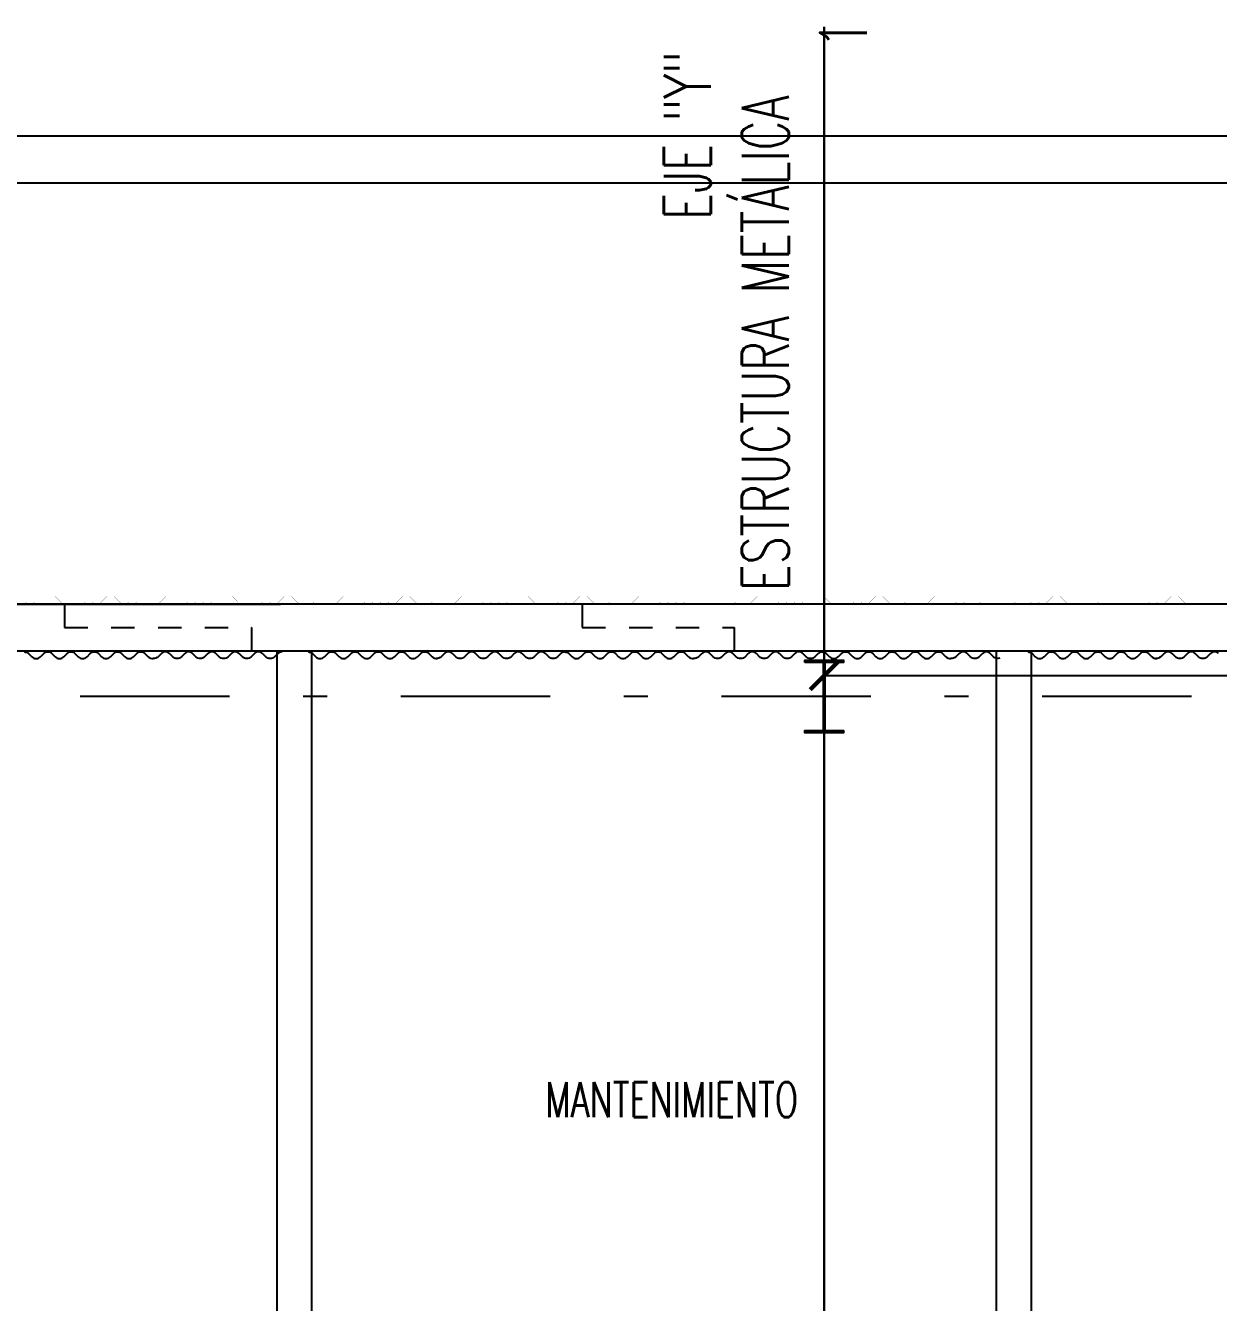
# Model space of a CAD drawing. Header units: millimetres. Extents: x -579 to 213, y -67 to 509.
# Drawn here: x -45.85 to -40.75, y 38.79 to 44.25 of the extents above; entities that cross this region are included whole.
import ezdxf
from ezdxf.enums import TextEntityAlignment as Align
from ezdxf.xclip import XClip

# ---------------------------------------------------------------- set-up
doc = ezdxf.new("R2010")
doc.units = ezdxf.units.MM
doc.header["$LTSCALE"] = 0.1
for name, pattern in [('X REF - ANELO INST bind$0$X REF - ANELO$0$DASHDOT2', [12.7, 6.35, -3.175, 0, -3.175]), ('X REF - ANELO INST bind$0$X REF - ANELO$0$DASHED', [0.75, 0.5, -0.25]), ('X REF - ANELO INST bind$0$X REF - ANELO$0$HIDDEN2', [0.1875, 0.125, -0.0625])]:
    doc.linetypes.add(name, pattern=pattern)
for name, color, linetype in [('00 - EJE-DIST -Y- MUROS', 10, 'Continuous'), ('X REF - ANELO INST bind$0$X REF - ANELO EXT$0$RLV-CORDONES', 8, 'Continuous'), ('X REF - ANELO INST bind$0$X REF - ANELO$0$A-CHAPA ACANALADA', 8, 'Continuous'), ('X REF - ANELO INST bind$0$X REF - ANELO$0$A-CHAPA TRAPEZOIDAL', 8, 'Continuous'), ('X REF - ANELO INST bind$0$X REF - ANELO$0$A-LADRILLO HUECO 12', 7, 'Continuous'), ('X REF - ANELO INST bind$0$X REF - ANELO$0$A-TABIQUE HºAº', 7, 'Continuous'), ('X REF - ANELO INST bind$0$X REF - ANELO$0$C-METALICA', 8, 'Continuous'), ('X REF - ANELO INST bind$0$X REF - ANELO$0$MET-COLUMNA METALICA', 7, 'Continuous'), ('X REF - ANELO INST bind$0$X REF - ANELO$0$MET-EJE CABRIADAS', 8, 'X REF - ANELO INST bind$0$X REF - ANELO$0$DASHDOT2'), ('X REF - ANELO INST bind$0$X REF - ANELO$0$R-NOMBRE LOCAL', 7, 'Continuous')]:
    doc.layers.add(name, color=color, linetype=linetype)
doc.styles.add('ROMANS', font='romans.shx', dxfattribs={"width": 0.7})
doc.styles.get("Standard").update_dxf_attribs({"font": 'arial.ttf'})
doc.styles.add('X REF - ANELO INST bind$0$X REF - ANELO$0$VAUX', font='romans.shx', dxfattribs={"width": 0.85})
doc.dimstyles.new('COTA 1-100', dxfattribs={"dimtxt": 0.16, "dimasz": 0.12, "dimexe": 0.08, "dimexo": 0.08, "dimgap": 0.06, "dimtad": 1, "dimzin": 0, "dimdsep": 46, "dimtxsty": 'ROMANS', "dimblk": 'ARCHTICK', "dimcen": 0, "dimclrd": 256, "dimclre": 8, "dimclrt": 256, "dimadec": 0, "dimazin": 0, "dimtfac": 1, "dimtofl": 0, "dimtmove": 0, "dimatfit": 3, "dimldrblk": 'ARCHTICK', "dimfxl": 1, "dimtolj": 1, "dimtzin": 0, "dimlwd": -1, "dimlwe": -1, "dimarcsym": 0})

# ---------------------------------------------------------------- blocks, each defined once
blk = doc.blocks.new('X REF - ANELO INST bind$0$X REF - ANELO$0$CMETP')
at = {"layer": 'X REF - ANELO INST bind$0$X REF - ANELO$0$MET-COLUMNA METALICA'}
blk.add_hatch(color=256, dxfattribs=at).paths.add_polyline_path([(-0.0825, 0), (-0.0825, 0.0097), (-0.0073, 0.0097, 0.414214), (-0.0029, 0.0141), (-0.0029, 0.2958, 0.414214), (-0.0073, 0.3002), (-0.0825, 0.3002), (-0.0825, 0.31), (0.0825, 0.31), (0.0825, 0.3002), (0.0073, 0.3002, 0.414214), (0.0029, 0.2958), (0.0029, 0.0141, 0.414214), (0.0073, 0.0097), (0.0825, 0.0097), (0.0825, 0)])
blk.add_lwpolyline([(0.0825, 0.3002), (0.0825, 0.31), (-0.0825, 0.31), (-0.0825, 0.3002), (-0.0073, 0.3002, -0.414214), (-0.0029, 0.2958), (-0.0029, 0.0141, -0.414214), (-0.0073, 0.0097), (-0.0825, 0.0097), (-0.0825, 0), (0.0825, 0), (0.0825, 0.0097), (0.0073, 0.0097, -0.414214), (0.0029, 0.0141), (0.0029, 0.2958, -0.414214), (0.0073, 0.3002)], format="xyb", close=True, dxfattribs=at)
blk = doc.blocks.new('X REF - ANELO INST bind$0$X REF - ANELO EXT')
at = {"layer": 'X REF - ANELO INST bind$0$X REF - ANELO EXT$0$RLV-CORDONES'}
blk.add_lwpolyline([(-61.6249, -4.2732), (-61.625, 34.4717), (-61.625, 34.4717), (-61.625, 34.4717), (-61.625, 34.4717), (-61.625, 34.4717), (-61.625, 34.4717), (-61.6249, 37.778, -0.414212), (-55.6249, 43.778), (-14.3976, 43.778)], format="xyb", dxfattribs=at)
at = {"layer": 'X REF - ANELO INST bind$0$X REF - ANELO EXT$0$RLV-CORDONES', "color": 253}
blk.add_lwpolyline([(-61.4249, -4.265), (-61.4249, 37.778, -0.414212), (-55.6249, 43.578), (-13.7467, 43.578)], format="xyb", dxfattribs=at)
blk = doc.blocks.new('X REF - ANELO INST bind$0$X REF - ANELO$0$N Local')
at = {"layer": 'X REF - ANELO INST bind$0$X REF - ANELO$0$R-NOMBRE LOCAL', "lineweight": 0, "style": 'X REF - ANELO INST bind$0$X REF - ANELO$0$VAUX', "width": 0.85}
for p in [(6337.5718, -934.4549), (6337.5718, -934.7149)]:
    blk.add_attdef('NOMBRE', text='', height=0.1823, dxfattribs=at).set_placement(p, align=Align.CENTER)
blk = doc.blocks.new('X REF - ANELO INST bind$0$X REF - ANELO')
at = {"layer": 'X REF - ANELO INST bind$0$X REF - ANELO$0$A-CHAPA ACANALADA', "elevation": 0.0006}
for points in [[(-45.8522, 41.5735, -0.181707), (-45.8353, 41.5672), (-45.8213, 41.5531, 0.414214), (-45.7838, 41.5531), (-45.7697, 41.5672, -0.414214), (-45.7353, 41.5672), (-45.7213, 41.5531, 0.414214), (-45.6838, 41.5531), (-45.6697, 41.5672, -0.414214), (-45.6367, 41.5672), (-45.6226, 41.5531, 0.414214), (-45.5851, 41.5531), (-45.5711, 41.5672, -0.414214), (-45.5367, 41.5672), (-45.5226, 41.5531, 0.414214), (-45.4851, 41.5531), (-45.4711, 41.5672, -0.414214), (-45.438, 41.5672), (-45.4239, 41.5531, 0.414214), (-45.3864, 41.5531), (-45.3724, 41.5672, -0.414214), (-45.338, 41.5672), (-45.3239, 41.5531, 0.219544), (-45.3025, 41.5452, 0.923906)], [(-44.7525, 41.5735), (-44.7528, 41.5735, 0.181707), (-44.7697, 41.5671), (-44.7838, 41.5531, -0.414214), (-44.8213, 41.5531), (-44.8353, 41.5671, 0.414214), (-44.8697, 41.5671), (-44.8838, 41.5531, -0.414214), (-44.9213, 41.5531), (-44.9353, 41.5671, 0.414214), (-44.9684, 41.5671), (-44.9824, 41.5531, -0.414214), (-45.0199, 41.5531), (-45.034, 41.5671, 0.414214), (-45.0684, 41.5671), (-45.0824, 41.5531, -0.414214), (-45.1199, 41.5531), (-45.134, 41.5671, 0.414214), (-45.1671, 41.5671), (-45.1811, 41.5531, -0.414214), (-45.2186, 41.5531), (-45.2327, 41.5672, 0.414214), (-45.2671, 41.5672), (-45.2811, 41.5531, -0.219544), (-45.3025, 41.5452, -0.923906)]]:
    blk.add_lwpolyline(points, format="xyb", dxfattribs=at)
at = {"layer": 'X REF - ANELO INST bind$0$X REF - ANELO$0$A-CHAPA ACANALADA'}
for points in [[(-44.6391, 41.5735), (-44.6388, 41.5735, -0.181707), (-44.6219, 41.5671), (-44.6079, 41.5531, 0.414214), (-44.5703, 41.5531), (-44.5563, 41.5671, -0.414214), (-44.5219, 41.5671), (-44.5079, 41.5531, 0.414214), (-44.4703, 41.5531), (-44.4563, 41.5671, -0.414214), (-44.4232, 41.5671), (-44.4092, 41.5531, 0.414214), (-44.3717, 41.5531), (-44.3576, 41.5671, -0.414214), (-44.3232, 41.5671), (-44.3092, 41.5531, 0.414214), (-44.2717, 41.5531), (-44.2576, 41.5671, -0.414214), (-44.2246, 41.5671), (-44.2105, 41.5531, 0.414214), (-44.173, 41.5531), (-44.159, 41.5671, -0.414214), (-44.1246, 41.5671), (-44.1105, 41.5531, 0.219544), (-44.0891, 41.5452, 0.923906)], [(-43.5434, 41.5735), (-43.5437, 41.5735, 0.181707), (-43.5606, 41.5671), (-43.5746, 41.5531, -0.414214), (-43.6121, 41.5531), (-43.6261, 41.5671, 0.414214), (-43.6606, 41.5671), (-43.6746, 41.5531, -0.414214), (-43.7121, 41.5531), (-43.7261, 41.5671, 0.414214), (-43.7592, 41.5671), (-43.7733, 41.5531, -0.414214), (-43.8108, 41.5531), (-43.8248, 41.5671, 0.414214), (-43.8592, 41.5671), (-43.8733, 41.5531, -0.414214), (-43.9108, 41.5531), (-43.9248, 41.5671, 0.414214), (-43.9579, 41.5671), (-43.9719, 41.5531, -0.414214), (-44.0094, 41.5531), (-44.0235, 41.5671, 0.414214), (-44.0579, 41.5671), (-44.0719, 41.5531, -0.219544), (-44.0934, 41.5452, -0.923906)], [(-43.5434, 41.5735), (-43.543, 41.5735, -0.181707), (-43.5261, 41.5671), (-43.5121, 41.5531, 0.414214), (-43.4746, 41.5531), (-43.4606, 41.5671, -0.414214), (-43.4261, 41.5671), (-43.4121, 41.5531, 0.414214), (-43.3746, 41.5531), (-43.3606, 41.5671, -0.414214), (-43.3275, 41.5671), (-43.3134, 41.5531, 0.414214), (-43.2759, 41.5531), (-43.2619, 41.5671, -0.414214), (-43.2275, 41.5671), (-43.2134, 41.5531, 0.414214), (-43.1759, 41.5531), (-43.1619, 41.5671, -0.414214), (-43.1288, 41.5671), (-43.1148, 41.5531, 0.414214), (-43.0773, 41.5531), (-43.0632, 41.5672, -0.414214), (-43.0288, 41.5672), (-43.0148, 41.5531, 0.219544), (-42.9934, 41.5452, 0.923906)], [(-42.4434, 41.5735), (-42.4437, 41.5735, 0.181707), (-42.4606, 41.5672), (-42.4746, 41.5531, -0.414214), (-42.5121, 41.5531), (-42.5261, 41.5672, 0.414214), (-42.5606, 41.5672), (-42.5746, 41.5531, -0.414214), (-42.6121, 41.5531), (-42.6261, 41.5672, 0.414214), (-42.6592, 41.5672), (-42.6733, 41.5531, -0.414214), (-42.7108, 41.5531), (-42.7248, 41.5672, 0.414214), (-42.7592, 41.5672), (-42.7733, 41.5531, -0.414214), (-42.8108, 41.5531), (-42.8248, 41.5672, 0.414214), (-42.8579, 41.5672), (-42.8719, 41.5531, -0.414214), (-42.9094, 41.5531), (-42.9235, 41.5672, 0.414214), (-42.9579, 41.5672), (-42.9719, 41.5531, -0.219544), (-42.9934, 41.5452, -0.923906)], [(-42.4437, 41.5735), (-42.4434, 41.5735, -0.181707), (-42.4265, 41.5672), (-42.4124, 41.5531, 0.414214), (-42.3749, 41.5531), (-42.3609, 41.5672, -0.414214), (-42.3265, 41.5672), (-42.3124, 41.5531, 0.414214), (-42.2749, 41.5531), (-42.2609, 41.5672, -0.414214), (-42.2278, 41.5672), (-42.2138, 41.5531, 0.414214), (-42.1762, 41.5531), (-42.1622, 41.5672, -0.414214), (-42.1278, 41.5672), (-42.1138, 41.5531, 0.414214), (-42.0762, 41.5531), (-42.0622, 41.5672, -0.414214), (-42.0291, 41.5672), (-42.0151, 41.5531, 0.414214), (-41.9776, 41.5531), (-41.9635, 41.5672, -0.414214), (-41.9291, 41.5672), (-41.9151, 41.5531, 0.219544), (-41.8937, 41.5452, 0.923906)], [(-41.6838, 41.5468, -0.285834), (-41.7111, 41.5531), (-41.7251, 41.5671, 0.414214), (-41.7582, 41.5671), (-41.7723, 41.5531, -0.414214), (-41.8098, 41.5531), (-41.8238, 41.5672, 0.414214), (-41.8582, 41.5672), (-41.8723, 41.5531, -0.219544), (-41.8937, 41.5452)], [(-41.5641, 41.5735), (-41.5638, 41.5735, -0.181707), (-41.5469, 41.5671), (-41.5329, 41.5531, 0.414214), (-41.4954, 41.5531), (-41.4813, 41.5671, -0.414214), (-41.4469, 41.5671), (-41.4329, 41.5531, 0.414214), (-41.3954, 41.5531), (-41.3813, 41.5671, -0.414214), (-41.3482, 41.5671), (-41.3342, 41.5531, 0.414214), (-41.2967, 41.5531), (-41.2826, 41.5671, -0.414214), (-41.2482, 41.5671), (-41.2342, 41.5531, 0.414214), (-41.1967, 41.5531), (-41.1826, 41.5671, -0.414214), (-41.1496, 41.5671), (-41.1355, 41.5531, 0.414214), (-41.098, 41.5531), (-41.084, 41.5671, -0.414214), (-41.0496, 41.5671), (-41.0355, 41.5531, 0.219544), (-41.0141, 41.5452, 0.923906)], [(-40.7498, 41.5671, 0.414214), (-40.7842, 41.5671), (-40.7983, 41.5531, -0.414214), (-40.8358, 41.5531), (-40.8498, 41.5671, 0.414214), (-40.8829, 41.5671), (-40.8969, 41.5531, -0.414214), (-40.9344, 41.5531), (-40.9485, 41.5671, 0.414214), (-40.9829, 41.5671), (-40.9969, 41.5531, -0.219544), (-41.0184, 41.5452, -0.923906)]]:
    blk.add_lwpolyline(points, format="xyb", dxfattribs=at)
at = {"layer": 'X REF - ANELO INST bind$0$X REF - ANELO$0$A-CHAPA TRAPEZOIDAL', "linetype": 'X REF - ANELO INST bind$0$X REF - ANELO$0$HIDDEN2'}
for points in [[(-45.0114, 41.7943, 0.0006, 0.0006, 0), (-45.0229, 41.7828, 0.0006, 0.0006, 0), (-45.0529, 41.7828, 0.0006, 0.0006, 0), (-45.0569, 41.7868, 0.0006, 0.0006, 0), (-45.0869, 41.7868, 0.0006, 0.0006, 0), (-45.0909, 41.7828, 0.0006, 0.0006, 0), (-45.1209, 41.7828, 0.0006, 0.0006, 0), (-45.1249, 41.7868, 0.0006, 0.0006, 0), (-45.1549, 41.7868, 0.0006, 0.0006, 0), (-45.1589, 41.7828, 0.0006, 0.0006, 0), (-45.1889, 41.7828, 0.0006, 0.0006, 0), (-45.2172, 41.8111, 0.0006, 0.0006, 0), (-45.2472, 41.8111, 0.0006, 0.0006, 0), (-45.2755, 41.7828, 0.0006, 0.0006, 0), (-45.3055, 41.7828, 0.0006, 0.0006, 0), (-45.3095, 41.7868, 0.0006, 0.0006, 0), (-45.3395, 41.7868, 0.0006, 0.0006, 0), (-45.3435, 41.7828, 0.0006, 0.0006, 0), (-45.3735, 41.7828, 0.0006, 0.0006, 0), (-45.3775, 41.7868, 0.0006, 0.0006, 0), (-45.4075, 41.7868, 0.0006, 0.0006, 0), (-45.4115, 41.7828, 0.0006, 0.0006, 0), (-45.4415, 41.7828, 0.0006, 0.0006, 0), (-45.4698, 41.8111, 0.0006, 0.0006, 0), (-45.4998, 41.8111, 0.0006, 0.0006, 0), (-45.5281, 41.7828, 0.0006, 0.0006, 0), (-45.5581, 41.7828, 0.0006, 0.0006, 0), (-45.5621, 41.7868, 0.0006, 0.0006, 0), (-45.5921, 41.7868, 0.0006, 0.0006, 0), (-45.5961, 41.7828, 0.0006, 0.0006, 0), (-45.6261, 41.7828, 0.0006, 0.0006, 0), (-45.6301, 41.7868, 0.0006, 0.0006, 0), (-45.6601, 41.7868, 0.0006, 0.0006, 0), (-45.6641, 41.7828, 0.0006, 0.0006, 0), (-45.6941, 41.7828, 0.0006, 0.0006, 0), (-45.7223, 41.8111, 0.0006, 0.0006, 0), (-45.7523, 41.8111, 0.0006, 0.0006, 0), (-45.7806, 41.7828, 0.0006, 0.0006, 0), (-45.8106, 41.7828, 0.0006, 0.0006, 0), (-45.8146, 41.7868, 0.0006, 0.0006, 0), (-45.8446, 41.7868, 0.0006, 0.0006, 0), (-45.8486, 41.7828, 0.0006, 0.0006, 0)], [(-44.2647, 41.7828, 0.0006, 0.0006, 0), (-44.2947, 41.7828, 0.0006, 0.0006, 0), (-44.2987, 41.7868, 0.0006, 0.0006, 0), (-44.3292, 41.7868, 0.0006, 0.0006, 0), (-44.3332, 41.7828, 0.0006, 0.0006, 0), (-44.3632, 41.7828, 0.0006, 0.0006, 0), (-44.3672, 41.7868, 0.0006, 0.0006, 0), (-44.3972, 41.7868, 0.0006, 0.0006, 0), (-44.4012, 41.7828, 0.0006, 0.0006, 0), (-44.4312, 41.7828, 0.0006, 0.0006, 0), (-44.4595, 41.8111, 0.0006, 0.0006, 0), (-44.4895, 41.8111, 0.0006, 0.0006, 0), (-44.5178, 41.7828, 0.0006, 0.0006, 0), (-44.5478, 41.7828, 0.0006, 0.0006, 0), (-44.5518, 41.7868, 0.0006, 0.0006, 0), (-44.5818, 41.7868, 0.0006, 0.0006, 0), (-44.5858, 41.7828, 0.0006, 0.0006, 0), (-44.6158, 41.7828, 0.0006, 0.0006, 0), (-44.6198, 41.7868, 0.0006, 0.0006, 0), (-44.6498, 41.7868, 0.0006, 0.0006, 0), (-44.6538, 41.7828, 0.0006, 0.0006, 0), (-44.6838, 41.7828, 0.0006, 0.0006, 0), (-44.7121, 41.8111, 0.0006, 0.0006, 0), (-44.7421, 41.8111, 0.0006, 0.0006, 0), (-44.7704, 41.7828, 0.0006, 0.0006, 0), (-44.8004, 41.7828, 0.0006, 0.0006, 0), (-44.8044, 41.7868, 0.0006, 0.0006, 0), (-44.8344, 41.7868, 0.0006, 0.0006, 0), (-44.8384, 41.7828, 0.0006, 0.0006, 0), (-44.8684, 41.7828, 0.0006, 0.0006, 0), (-44.8724, 41.7868, 0.0006, 0.0006, 0), (-44.9024, 41.7868, 0.0006, 0.0006, 0), (-44.9064, 41.7828, 0.0006, 0.0006, 0), (-44.9364, 41.7828, 0.0006, 0.0006, 0), (-44.9646, 41.8111, 0.0006, 0.0006, 0), (-44.9946, 41.8111, 0.0006, 0.0006, 0), (-45.0229, 41.7828, 0.0006, 0.0006, 0), (-45.0529, 41.7828, 0.0006, 0.0006, 0), (-45.0569, 41.7868, 0.0006, 0.0006, 0), (-45.0869, 41.7868, 0.0006, 0.0006, 0), (-45.0909, 41.7828, 0.0006, 0.0006, 0), (-45.1209, 41.7828, 0.0006, 0.0006, 0), (-45.1249, 41.7868, 0.0006, 0.0006, 0), (-45.1549, 41.7868, 0.0006, 0.0006, 0), (-45.1589, 41.7828, 0.0006, 0.0006, 0), (-45.1889, 41.7828, 0.0006, 0.0006, 0), (-45.2172, 41.8111, 0.0006, 0.0006, 0), (-45.2472, 41.8111, 0.0006, 0.0006, 0), (-45.2755, 41.7828, 0.0006, 0.0006, 0), (-45.3055, 41.7828, 0.0006, 0.0006, 0), (-45.3095, 41.7868, 0.0006, 0.0006, 0), (-45.3395, 41.7868, 0.0006, 0.0006, 0), (-45.3435, 41.7828, 0.0006, 0.0006, 0), (-45.3735, 41.7828, 0.0006, 0.0006, 0), (-45.3775, 41.7868, 0.0006, 0.0006, 0), (-45.4075, 41.7868, 0.0006, 0.0006, 0), (-45.4115, 41.7828, 0.0006, 0.0006, 0), (-45.4415, 41.7828, 0.0006, 0.0006, 0), (-45.4446, 41.786, 0.0006, 0.0006, 0)], [(-42.7487, 41.7828, 0.0006, 0.0006, 0), (-42.7787, 41.7828, 0.0006, 0.0006, 0), (-42.7827, 41.7868, 0.0006, 0.0006, 0), (-42.8132, 41.7868, 0.0006, 0.0006, 0), (-42.8172, 41.7828, 0.0006, 0.0006, 0), (-42.8472, 41.7828, 0.0006, 0.0006, 0), (-42.8512, 41.7868, 0.0006, 0.0006, 0), (-42.8812, 41.7868, 0.0006, 0.0006, 0), (-42.8852, 41.7828, 0.0006, 0.0006, 0), (-42.9152, 41.7828, 0.0006, 0.0006, 0), (-42.9435, 41.8111, 0.0006, 0.0006, 0), (-42.9735, 41.8111, 0.0006, 0.0006, 0), (-43.0018, 41.7828, 0.0006, 0.0006, 0), (-43.0318, 41.7828, 0.0006, 0.0006, 0), (-43.0358, 41.7868, 0.0006, 0.0006, 0), (-43.0658, 41.7868, 0.0006, 0.0006, 0), (-43.0698, 41.7828, 0.0006, 0.0006, 0), (-43.0998, 41.7828, 0.0006, 0.0006, 0), (-43.1038, 41.7868, 0.0006, 0.0006, 0), (-43.1338, 41.7868, 0.0006, 0.0006, 0), (-43.1378, 41.7828, 0.0006, 0.0006, 0), (-43.1678, 41.7828, 0.0006, 0.0006, 0), (-43.1961, 41.8111, 0.0006, 0.0006, 0), (-43.2261, 41.8111, 0.0006, 0.0006, 0), (-43.2544, 41.7828, 0.0006, 0.0006, 0), (-43.2844, 41.7828, 0.0006, 0.0006, 0), (-43.2884, 41.7868, 0.0006, 0.0006, 0), (-43.3184, 41.7868, 0.0006, 0.0006, 0), (-43.3224, 41.7828, 0.0006, 0.0006, 0), (-43.3524, 41.7828, 0.0006, 0.0006, 0), (-43.3564, 41.7868, 0.0006, 0.0006, 0), (-43.3864, 41.7868, 0.0006, 0.0006, 0), (-43.3904, 41.7828, 0.0006, 0.0006, 0), (-43.4204, 41.7828, 0.0006, 0.0006, 0), (-43.4487, 41.8111, 0.0006, 0.0006, 0), (-43.4787, 41.8111, 0.0006, 0.0006, 0), (-43.5069, 41.7828, 0.0006, 0.0006, 0), (-43.5369, 41.7828, 0.0006, 0.0006, 0), (-43.5409, 41.7868, 0.0006, 0.0006, 0), (-43.5709, 41.7868, 0.0006, 0.0006, 0), (-43.5749, 41.7828, 0.0006, 0.0006, 0), (-43.6049, 41.7828, 0.0006, 0.0006, 0), (-43.6089, 41.7868, 0.0006, 0.0006, 0), (-43.6389, 41.7868, 0.0006, 0.0006, 0), (-43.6429, 41.7828, 0.0006, 0.0006, 0), (-43.6729, 41.7828, 0.0006, 0.0006, 0), (-43.7012, 41.8111, 0.0006, 0.0006, 0), (-43.7312, 41.8111, 0.0006, 0.0006, 0), (-43.7595, 41.7828, 0.0006, 0.0006, 0), (-43.7895, 41.7828, 0.0006, 0.0006, 0), (-43.7935, 41.7868, 0.0006, 0.0006, 0), (-43.8235, 41.7868, 0.0006, 0.0006, 0), (-43.8275, 41.7828, 0.0006, 0.0006, 0), (-43.8575, 41.7828, 0.0006, 0.0006, 0), (-43.8615, 41.7868, 0.0006, 0.0006, 0), (-43.8915, 41.7868, 0.0006, 0.0006, 0), (-43.8955, 41.7828, 0.0006, 0.0006, 0), (-43.9255, 41.7828, 0.0006, 0.0006, 0), (-43.9538, 41.8111, 0.0006, 0.0006, 0), (-43.9838, 41.8111, 0.0006, 0.0006, 0), (-44.0121, 41.7828, 0.0006, 0.0006, 0), (-44.0421, 41.7828, 0.0006, 0.0006, 0), (-44.0461, 41.7868, 0.0006, 0.0006, 0), (-44.0761, 41.7868, 0.0006, 0.0006, 0), (-44.0801, 41.7828, 0.0006, 0.0006, 0), (-44.1101, 41.7828, 0.0006, 0.0006, 0), (-44.1141, 41.7868, 0.0006, 0.0006, 0), (-44.1441, 41.7868, 0.0006, 0.0006, 0), (-44.1481, 41.7828, 0.0006, 0.0006, 0), (-44.1781, 41.7828, 0.0006, 0.0006, 0), (-44.2064, 41.8111, 0.0006, 0.0006, 0), (-44.2364, 41.8111, 0.0006, 0.0006, 0), (-44.2647, 41.7828, 0, 0, 0)], [(-41.2327, 41.7828, 0.0006, 0.0006, 0), (-41.2627, 41.7828, 0.0006, 0.0006, 0), (-41.2667, 41.7868, 0.0006, 0.0006, 0), (-41.2973, 41.7868, 0.0006, 0.0006, 0), (-41.3013, 41.7828, 0.0006, 0.0006, 0), (-41.3313, 41.7828, 0.0006, 0.0006, 0), (-41.3353, 41.7868, 0.0006, 0.0006, 0), (-41.3653, 41.7868, 0.0006, 0.0006, 0), (-41.3693, 41.7828, 0.0006, 0.0006, 0), (-41.3993, 41.7828, 0.0006, 0.0006, 0), (-41.4275, 41.8111, 0.0006, 0.0006, 0), (-41.4575, 41.8111, 0.0006, 0.0006, 0), (-41.4858, 41.7828, 0.0006, 0.0006, 0), (-41.5158, 41.7828, 0.0006, 0.0006, 0), (-41.5198, 41.7868, 0.0006, 0.0006, 0), (-41.5498, 41.7868, 0.0006, 0.0006, 0), (-41.5538, 41.7828, 0.0006, 0.0006, 0), (-41.5838, 41.7828, 0.0006, 0.0006, 0), (-41.5878, 41.7868, 0.0006, 0.0006, 0), (-41.6178, 41.7868, 0.0006, 0.0006, 0), (-41.6218, 41.7828, 0.0006, 0.0006, 0), (-41.6518, 41.7828, 0.0006, 0.0006, 0), (-41.6801, 41.8111, 0.0006, 0.0006, 0), (-41.7101, 41.8111, 0.0006, 0.0006, 0), (-41.7384, 41.7828, 0.0006, 0.0006, 0), (-41.7684, 41.7828, 0.0006, 0.0006, 0), (-41.7724, 41.7868, 0.0006, 0.0006, 0), (-41.8024, 41.7868, 0.0006, 0.0006, 0), (-41.8064, 41.7828, 0.0006, 0.0006, 0), (-41.8364, 41.7828, 0.0006, 0.0006, 0), (-41.8404, 41.7868, 0.0006, 0.0006, 0), (-41.8704, 41.7868, 0.0006, 0.0006, 0), (-41.8744, 41.7828, 0.0006, 0.0006, 0), (-41.9044, 41.7828, 0.0006, 0.0006, 0), (-41.9327, 41.8111, 0.0006, 0.0006, 0), (-41.9627, 41.8111, 0.0006, 0.0006, 0), (-41.991, 41.7828, 0.0006, 0.0006, 0), (-42.021, 41.7828, 0.0006, 0.0006, 0), (-42.025, 41.7868, 0.0006, 0.0006, 0), (-42.055, 41.7868, 0.0006, 0.0006, 0), (-42.059, 41.7828, 0.0006, 0.0006, 0), (-42.089, 41.7828, 0.0006, 0.0006, 0), (-42.093, 41.7868, 0.0006, 0.0006, 0), (-42.123, 41.7868, 0.0006, 0.0006, 0), (-42.127, 41.7828, 0.0006, 0.0006, 0), (-42.157, 41.7828, 0.0006, 0.0006, 0), (-42.1852, 41.8111, 0.0006, 0.0006, 0), (-42.2152, 41.8111, 0.0006, 0.0006, 0), (-42.2435, 41.7828, 0.0006, 0.0006, 0), (-42.2735, 41.7828, 0.0006, 0.0006, 0), (-42.2775, 41.7868, 0.0006, 0.0006, 0), (-42.3075, 41.7868, 0.0006, 0.0006, 0), (-42.3115, 41.7828, 0.0006, 0.0006, 0), (-42.3415, 41.7828, 0.0006, 0.0006, 0), (-42.3455, 41.7868, 0.0006, 0.0006, 0), (-42.3755, 41.7868, 0.0006, 0.0006, 0), (-42.3795, 41.7828, 0.0006, 0.0006, 0), (-42.4095, 41.7828, 0.0006, 0.0006, 0), (-42.4378, 41.8111, 0.0006, 0.0006, 0), (-42.4678, 41.8111, 0.0006, 0.0006, 0), (-42.4961, 41.7828, 0.0006, 0.0006, 0), (-42.5261, 41.7828, 0.0006, 0.0006, 0), (-42.5301, 41.7868, 0.0006, 0.0006, 0), (-42.5601, 41.7868, 0.0006, 0.0006, 0), (-42.5641, 41.7828, 0.0006, 0.0006, 0), (-42.5941, 41.7828, 0.0006, 0.0006, 0), (-42.5981, 41.7868, 0.0006, 0.0006, 0), (-42.6281, 41.7868, 0.0006, 0.0006, 0), (-42.6321, 41.7828, 0.0006, 0.0006, 0), (-42.6621, 41.7828, 0.0006, 0.0006, 0), (-42.6904, 41.8111, 0.0006, 0.0006, 0), (-42.7204, 41.8111, 0.0006, 0.0006, 0), (-42.7487, 41.7828, 0, 0, 0)], [(-40.7276, 41.7828, 0.0006, 0.0006, 0), (-40.7576, 41.7828, 0.0006, 0.0006, 0), (-40.7616, 41.7868, 0.0006, 0.0006, 0), (-40.7916, 41.7868, 0.0006, 0.0006, 0), (-40.7956, 41.7828, 0.0006, 0.0006, 0), (-40.8256, 41.7828, 0.0006, 0.0006, 0), (-40.8296, 41.7868, 0.0006, 0.0006, 0), (-40.8596, 41.7868, 0.0006, 0.0006, 0), (-40.8636, 41.7828, 0.0006, 0.0006, 0), (-40.8936, 41.7828, 0.0006, 0.0006, 0), (-40.9218, 41.8111, 0.0006, 0.0006, 0), (-40.9518, 41.8111, 0.0006, 0.0006, 0), (-40.9801, 41.7828, 0.0006, 0.0006, 0), (-41.0101, 41.7828, 0.0006, 0.0006, 0), (-41.0141, 41.7868, 0.0006, 0.0006, 0), (-41.0441, 41.7868, 0.0006, 0.0006, 0), (-41.0481, 41.7828, 0.0006, 0.0006, 0), (-41.0781, 41.7828, 0.0006, 0.0006, 0), (-41.0821, 41.7868, 0.0006, 0.0006, 0), (-41.1121, 41.7868, 0.0006, 0.0006, 0), (-41.1161, 41.7828, 0.0006, 0.0006, 0), (-41.1461, 41.7828, 0.0006, 0.0006, 0), (-41.1744, 41.8111, 0.0006, 0.0006, 0), (-41.2044, 41.8111, 0.0006, 0.0006, 0), (-41.2327, 41.7828, 0, 0, 0)]]:
    blk.add_lwpolyline(points, format="xyseb", dxfattribs=at)
at = {"layer": 'X REF - ANELO INST bind$0$X REF - ANELO$0$A-LADRILLO HUECO 12'}
for points in [[(-44.7738, 37.3866), (-44.6238, 37.3866), (-44.6238, 41.578)], [(-44.7738, 41.578), (-44.7738, 37.3866), (-44.6238, 37.3866)], [(-43.1238, 37.5366), (-41.6988, 37.5366), (-41.6988, 41.578)], [(-43.1238, 37.3866), (-41.5488, 37.3866), (-41.5488, 41.578)]]:
    blk.add_lwpolyline(points, dxfattribs=at)
at = {"layer": 'X REF - ANELO INST bind$0$X REF - ANELO$0$A-TABIQUE HºAº'}
for p, q in [((-53.3884, 41.778), (-44.7588, 41.778)), ((-53.3884, 41.578), (-44.7588, 41.578))]:
    blk.add_line(p, q, dxfattribs=at)
blk.add_lwpolyline([(-53.3884, 41.578), (-32.7941, 41.578), (-32.7941, 41.778), (-53.3884, 41.778)], close=True, dxfattribs=at)
at = {"layer": 'X REF - ANELO INST bind$0$X REF - ANELO$0$C-METALICA', "linetype": 'X REF - ANELO INST bind$0$X REF - ANELO$0$DASHED'}
for p, q in [((-45.6817, 41.678, 0.0003), (-44.8814, 41.678, 0.0006)), ((-43.4691, 41.678, 0.0003), (-42.8188, 41.678, 0.0006))]:
    blk.add_line(p, q, dxfattribs=at)
for points in [[(-45.6814, 41.578), (-44.8813, 41.578), (-44.8814, 41.778), (-45.6814, 41.778)], [(-43.4688, 41.578), (-42.8187, 41.578), (-42.8188, 41.778), (-43.4688, 41.778)]]:
    blk.add_lwpolyline(points, close=True, dxfattribs=at)
at = {"layer": 'X REF - ANELO INST bind$0$X REF - ANELO$0$MET-EJE CABRIADAS'}
for p, q in [((-42.4351, -0.8271, -0.0011), (-42.4351, 42.1137, -0.0011)), ((1.6013, 41.3831), (-54.2829, 41.3831)), ((1.6043, 41.3831), (-54.2799, 41.3831))]:
    blk.add_line(p, q, dxfattribs=at)
blk.add_blockref('X REF - ANELO INST bind$0$X REF - ANELO EXT', (0, 0))
ref = blk.add_blockref('X REF - ANELO INST bind$0$X REF - ANELO$0$N Local', (5026.9708, 787.3575, 0.0053), dxfattribs=dict(xscale=-0.7999999999999545, yscale=0.8000000000000114, zscale=0.8))
ref.add_attrib('NOMBRE', 'MANTENIMIENTO', dxfattribs={"layer": 'X REF - ANELO INST bind$0$X REF - ANELO$0$R-NOMBRE LOCAL', "lineweight": 0, "height": 0.15, "style": 'X REF - ANELO INST bind$0$X REF - ANELO$0$VAUX', "width": 0.7}).set_placement((-43.0866, 39.5856, 0.0053), align=Align.CENTER)
at = {"layer": 'X REF - ANELO INST bind$0$X REF - ANELO$0$MET-COLUMNA METALICA', "xscale": -1}
blk.add_blockref('X REF - ANELO INST bind$0$X REF - ANELO$0$CMETP', (-42.4352, 41.2281, -0.0205), dxfattribs=at)
blk = doc.blocks.new('X REF - ANELO INST bind')
ref = blk.add_blockref('X REF - ANELO INST bind$0$X REF - ANELO', (0, 0))
XClip(ref).set_block_clipping_path([(-76.9680737415, -24.7711317477), (92.9860355418, 61.1669630168)])
blk = doc.blocks.new('_ArchTick')
at = {"color": 0, "linetype": 'ByBlock', "const_width": 0.15}
blk.add_lwpolyline([(-0.5, -0.5), (0.5, 0.5)], dxfattribs=at)
blk = doc.blocks.new('*D237')
at = {"layer": '00 - EJE-DIST -Y- MUROS', "transparency": 16777216}
blk.add_line((-42.4351, 41.4725), (-31.8263, 41.4725), dxfattribs=at)
at = {"layer": 'Defpoints', "color": 0, "transparency": 16777216}
for p in [(-42.4351, 41.4725, -0.0011), (-31.8263, 41.4725, -0.0011), (-31.8263, 41.4725)]:
    blk.add_point(p, dxfattribs=at)
at = {"layer": '00 - EJE-DIST -Y- MUROS', "transparency": 16777216, "xscale": 0.12, "yscale": 0.12, "zscale": 0.12, "rotation": 180}
blk.add_blockref('_ArchTick', (-42.4351, 41.4725), dxfattribs=at)
at = {"layer": '00 - EJE-DIST -Y- MUROS', "transparency": 16777216, "xscale": 0.12, "yscale": 0.12, "zscale": 0.12}
blk.add_blockref('_ArchTick', (-31.8263, 41.4725), dxfattribs=at)
at = {"layer": '00 - EJE-DIST -Y- MUROS', "transparency": 16777216, "insert": (-37.1307, 41.6125), "char_height": 0.16, "attachment_point": 5, "style": 'ROMANS'}
blk.add_mtext('\\A1;10.61', dxfattribs=at)

msp = doc.modelspace()

# ---------------------------------------------------------------- linework, layer by layer
at = {"layer": '00 - EJE-DIST -Y- MUROS', "const_width": 0.01, "elevation": -0.0011}
msp.add_lwpolyline([(-42.4351, 44.2447), (-42.4351, -2.5346)], dxfattribs=at)

# ---------------------------------------------------------------- block references
msp.add_blockref('X REF - ANELO INST bind', (0, 0))

# ---------------------------------------------------------------- texts
at = {"insert": (-43.1197, 40.7345, -0.0663), "char_height": 0.2, "attachment_point": 1, "rotation": 90}
msp.add_mtext_dynamic_manual_height_columns('\\pi2.6852;{\\Fromans|c0;\\W0.7;\\C2;EJE "Y" \\P\\pi1.0985;ESTRUCTURA METÁLICA\\P\\pi3.4185;1}', width=3.451826, gutter_width=12.5, heights=[0], dxfattribs=at)

# ---------------------------------------------------------------- dimensions: what is measured, and where the dimension line sits
at = {"layer": '00 - EJE-DIST -Y- MUROS'}
dim = msp.add_linear_dim(base=(-31.8263, 41.4725), p1=(-42.4351, 41.4725, -0.0011), p2=(-31.8263, 41.4725, -0.0011), dimstyle='COTA 1-100', dxfattribs=at)
dim.commit()
dim.dimension.update_dxf_attribs({"geometry": '*D237', "text_midpoint": (-37.1307, 41.6125)})

doc.saveas('drawing.dxf')
